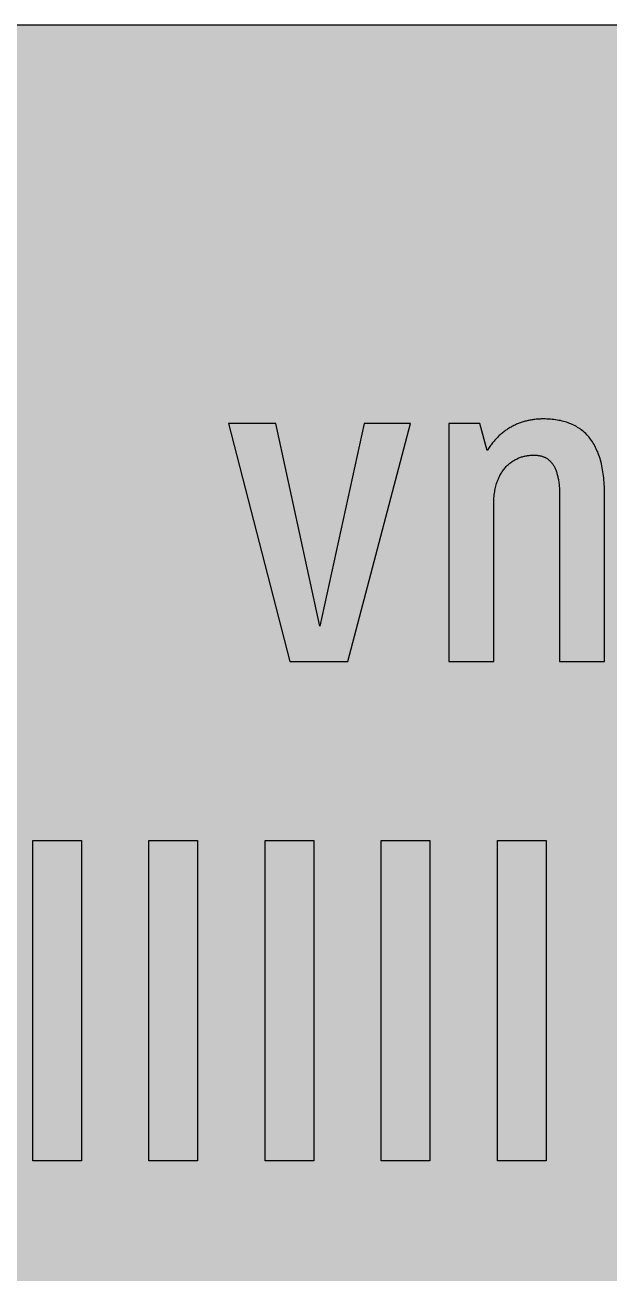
# Model space of a CAD drawing. Header units: millimetres. Extents: x 0 to 212, y 0 to 212.
# Drawn here: x 103.2 to 152.7, y 105.9 to 211.7 of the extents above; entities that cross this region are included whole.
import ezdxf

# ---------------------------------------------------------------- set-up
doc = ezdxf.new("R2010")
doc.units = ezdxf.units.MM

msp = doc.modelspace()

# ---------------------------------------------------------------- hatches: boundary and pattern name
for color, points in [(254, [(14.1633, 0.0536), (13.9878, 0.0533), (13.8125, 0.0559), (13.6373, 0.061), (13.462, 0.0686), (13.2893, 0.0787), (13.114, 0.0914), (12.9413, 0.1041), (12.7686, 0.1219), (12.5959, 0.1397), (12.4231, 0.16), (12.2504, 0.1829), (12.0777, 0.2057), (11.9075, 0.2337), (11.7373, 0.2616), (11.5672, 0.2921), (11.397, 0.3251), (11.2268, 0.3607), (11.0592, 0.3988), (10.8915, 0.4369), (10.7239, 0.4775), (10.5562, 0.5207), (10.3886, 0.5664), (10.2235, 0.6121), (10.0584, 0.6629), (9.8933, 0.7137), (9.7307, 0.7671), (9.5682, 0.8204), (9.4056, 0.8788), (9.2431, 0.9373), (9.083, 0.9982), (8.923, 1.0617), (8.763, 1.1252), (8.6055, 1.1938), (8.4455, 1.2624), (8.2906, 1.331), (8.1331, 1.4046), (7.9781, 1.4783), (7.8232, 1.5545), (7.6708, 1.6332), (7.5184, 1.7145), (7.366, 1.7958), (7.2161, 1.8796), (7.0663, 1.966), (6.919, 2.0523), (6.7716, 2.1438), (6.6243, 2.2352), (6.4795, 2.3266), (6.3348, 2.4232), (6.19, 2.5197), (6.0477, 2.6187), (5.908, 2.7178), (5.7683, 2.8194), (5.6286, 2.9235), (5.4915, 3.0302), (5.3543, 3.1369), (5.2197, 3.2461), (5.0851, 3.3579), (4.953, 3.4722), (4.8209, 3.5865), (4.6914, 3.7033), (4.5644, 3.8202), (4.4348, 3.9395), (4.3104, 4.0615), (4.1859, 4.1859), (4.0615, 4.3104), (3.9395, 4.4348), (3.8202, 4.5618), (3.7033, 4.6914), (3.5865, 4.8209), (3.4722, 4.953), (3.3579, 5.0851), (3.2487, 5.2197), (3.1369, 5.3543), (3.0302, 5.4915), (2.9235, 5.6286), (2.8194, 5.7683), (2.7178, 5.908), (2.6187, 6.0477), (2.5197, 6.19), (2.4232, 6.3348), (2.3266, 6.477), (2.2352, 6.6243), (2.1438, 6.7691), (2.0523, 6.9164), (1.966, 7.0663), (1.8796, 7.2161), (1.7958, 7.366), (1.7145, 7.5184), (1.6332, 7.6708), (1.5545, 7.8232), (1.4783, 7.9781), (1.4046, 8.1331), (1.331, 8.2906), (1.2598, 8.4455), (1.1913, 8.603), (1.1252, 8.763), (1.0592, 8.923), (0.9982, 9.083), (0.9373, 9.2431), (0.8763, 9.4056), (0.8204, 9.5682), (0.7645, 9.7307), (0.7112, 9.8933), (0.6604, 10.0584), (0.6121, 10.2235), (0.5639, 10.3911), (0.5207, 10.5562), (0.4775, 10.7239), (0.4343, 10.8915), (0.3962, 11.0592), (0.3607, 11.2268), (0.3251, 11.397), (0.2921, 11.5672), (0.2616, 11.7373), (0.2311, 11.9075), (0.2057, 12.0802), (0.1803, 12.2504), (0.1575, 12.4231), (0.1372, 12.5959), (0.1194, 12.7686), (0.1041, 12.9413), (0.0889, 13.1166), (0.0787, 13.2893), (0.0686, 13.4645), (0.061, 13.6373), (0.0559, 13.8125), (0.0508, 13.9878), (0.0508, 14.163), (0.0522, 197.6092), (0.0508, 197.7822), (0.0559, 197.9574), (0.061, 198.1327), (0.0686, 198.308), (0.0787, 198.4807), (0.0889, 198.6559), (0.1041, 198.8287), (0.1194, 199.0014), (0.1372, 199.1741), (0.1575, 199.3468), (0.1803, 199.5195), (0.2057, 199.6923), (0.2311, 199.8624), (0.2616, 200.0326), (0.2921, 200.2028), (0.3251, 200.373), (0.3607, 200.5432), (0.3962, 200.7108), (0.4343, 200.8784), (0.4775, 201.0461), (0.5207, 201.2137), (0.5639, 201.3814), (0.6121, 201.5465), (0.6604, 201.7116), (0.7112, 201.8767), (0.7645, 202.0392), (0.8204, 202.2018), (0.8763, 202.3643), (0.9373, 202.5269), (0.9982, 202.6869), (1.0592, 202.8469), (1.1252, 203.007), (1.1913, 203.1644), (1.2598, 203.3245), (1.331, 203.4794), (1.4046, 203.6369), (1.4783, 203.7918), (1.5545, 203.9468), (1.6332, 204.0992), (1.7145, 204.2516), (1.7958, 204.404), (1.8796, 204.5538), (1.966, 204.7037), (2.0523, 204.851), (2.1438, 204.9983), (2.2352, 205.1456), (2.3266, 205.2904), (2.4232, 205.4352), (2.5197, 205.58), (2.6187, 205.7222), (2.7178, 205.8619), (2.8194, 206.0016), (2.9235, 206.1413), (3.0302, 206.2785), (3.1369, 206.4156), (3.2487, 206.5503), (3.3579, 206.6849), (3.4722, 206.817), (3.5865, 206.949), (3.7033, 207.0786), (3.8202, 207.2056), (3.9395, 207.3351), (4.0615, 207.4596), (4.1859, 207.584), (4.3104, 207.7085), (4.4348, 207.8304), (4.5644, 207.9498), (4.6914, 208.0666), (4.8209, 208.1835), (4.953, 208.2978), (5.0851, 208.4121), (5.2197, 208.5213), (5.3543, 208.6331), (5.4915, 208.7397), (5.6286, 208.8464), (5.7683, 208.9506), (5.908, 209.0522), (6.0477, 209.1512), (6.19, 209.2503), (6.3348, 209.3468), (6.4795, 209.4433), (6.6243, 209.5348), (6.7716, 209.6262), (6.919, 209.7176), (7.0663, 209.804), (7.2161, 209.8904), (7.366, 209.9742), (7.5184, 210.0555), (7.6708, 210.1367), (7.8232, 210.2155), (7.9781, 210.2917), (8.1331, 210.3653), (8.2906, 210.439), (8.4455, 210.5101), (8.6055, 210.5787), (8.763, 210.6447), (8.923, 210.7108), (9.083, 210.7717), (9.2431, 210.8327), (9.4056, 210.8937), (9.5682, 210.9495), (9.7307, 211.0054), (9.8933, 211.0588), (10.0584, 211.1096), (10.2235, 211.1578), (10.3886, 211.2061), (10.5562, 211.2493), (10.7239, 211.2924), (10.8915, 211.3356), (11.0592, 211.3737), (11.2268, 211.4093), (11.397, 211.4448), (11.5672, 211.4779), (11.7373, 211.5083), (11.9075, 211.5388), (12.0777, 211.5642), (12.2504, 211.5896), (12.4231, 211.6125), (12.5959, 211.6328), (12.7686, 211.6506), (12.9413, 211.6658), (13.114, 211.6811), (13.2893, 211.6912), (13.462, 211.7014), (13.6373, 211.709), (13.8125, 211.7141), (13.9878, 211.7192), (14.163, 211.7192), (197.6078, 211.7203), (197.7822, 211.7192), (197.9574, 211.7141), (198.1327, 211.709), (198.3054, 211.7014), (198.4807, 211.6912), (198.6534, 211.6811), (198.8287, 211.6658), (199.0014, 211.6506), (199.1741, 211.6328), (199.3468, 211.6125), (199.5195, 211.5896), (199.6897, 211.5642), (199.8624, 211.5388), (200.0326, 211.5083), (200.2028, 211.4779), (200.373, 211.4448), (200.5432, 211.4093), (200.7108, 211.3737), (200.8784, 211.3356), (201.0461, 211.2924), (201.2137, 211.2493), (201.3788, 211.2061), (201.5465, 211.1578), (201.7116, 211.1096), (201.8767, 211.0588), (202.0392, 211.0054), (202.2018, 210.9495), (202.3643, 210.8937), (202.5269, 210.8327), (202.6869, 210.7717), (202.8469, 210.7108), (203.007, 210.6447), (203.167, 210.5787), (203.3245, 210.5101), (203.4794, 210.439), (203.6369, 210.3653), (203.7918, 210.2917), (203.9468, 210.2155), (204.0992, 210.1367), (204.2516, 210.0555), (204.404, 209.9742), (204.5538, 209.8904), (204.7037, 209.804), (204.8535, 209.7176), (205.0009, 209.6262), (205.1456, 209.5348), (205.293, 209.4433), (205.4352, 209.3468), (205.58, 209.2503), (205.7222, 209.1512), (205.8619, 209.0522), (206.0016, 208.9506), (206.1413, 208.8464), (206.2785, 208.7397), (206.4156, 208.6331), (206.5503, 208.5213), (206.6849, 208.4121), (206.817, 208.2978), (206.949, 208.1835), (207.0786, 208.0666), (207.2081, 207.9498), (207.3351, 207.8304), (207.4596, 207.7085), (207.584, 207.584), (207.7085, 207.4596), (207.8304, 207.3351), (207.9498, 207.2056), (208.0666, 207.0786), (208.1835, 206.949), (208.2978, 206.817), (208.4121, 206.6849), (208.5238, 206.5503), (208.6331, 206.4156), (208.7397, 206.2785), (208.8464, 206.1413), (208.9506, 206.0016), (209.0522, 205.8619), (209.1512, 205.7222), (209.2503, 205.58), (209.3468, 205.4352), (209.4433, 205.2904), (209.5348, 205.1456), (209.6262, 204.9983), (209.7176, 204.851), (209.804, 204.7037), (209.8904, 204.5538), (209.9742, 204.404), (210.0555, 204.2516), (210.1367, 204.0992), (210.2155, 203.9468), (210.2917, 203.7918), (210.3653, 203.6369), (210.439, 203.4794), (210.5076, 203.3245), (210.5762, 203.1644), (210.6447, 203.007), (210.7082, 202.8469), (210.7717, 202.6869), (210.8327, 202.5269), (210.8911, 202.3643), (210.9495, 202.2018), (211.0029, 202.0392), (211.0562, 201.8767), (211.107, 201.7116), (211.1578, 201.5465), (211.2035, 201.3814), (211.2493, 201.2137), (211.2924, 201.0461), (211.3331, 200.8784), (211.3712, 200.7108), (211.4093, 200.5432), (211.4448, 200.373), (211.4779, 200.2028), (211.5083, 200.0326), (211.5363, 199.8624), (211.5642, 199.6923), (211.5871, 199.5195), (211.6099, 199.3468), (211.6303, 199.1741), (211.648, 199.0014), (211.6658, 198.8287), (211.6785, 198.6559), (211.6912, 198.4807), (211.7014, 198.308), (211.709, 198.1327), (211.7141, 197.9574), (211.7166, 197.7822), (211.7166, 197.6069), (211.7189, 14.1647), (211.7166, 13.9878), (211.7141, 13.8125), (211.709, 13.6373), (211.7014, 13.4645), (211.6912, 13.2893), (211.6785, 13.1166), (211.6658, 12.9413), (211.648, 12.7686), (211.6303, 12.5959), (211.6099, 12.4231), (211.5871, 12.2504), (211.5642, 12.0802), (211.5363, 11.9075), (211.5083, 11.7373), (211.4779, 11.5672), (211.4448, 11.397), (211.4093, 11.2268), (211.3712, 11.0592), (211.3331, 10.8915), (211.2924, 10.7239), (211.2493, 10.5562), (211.2035, 10.3911), (211.1578, 10.2235), (211.107, 10.0584), (211.0562, 9.8933), (211.0029, 9.7307), (210.9495, 9.5682), (210.8911, 9.4056), (210.8327, 9.2431), (210.7717, 9.083), (210.7082, 8.923), (210.6447, 8.763), (210.5762, 8.603), (210.5076, 8.4455), (210.439, 8.2906), (210.3653, 8.1331), (210.2917, 7.9781), (210.2155, 7.8232), (210.1367, 7.6708), (210.0555, 7.5184), (209.9742, 7.366), (209.8904, 7.2161), (209.804, 7.0663), (209.7176, 6.9164), (209.6262, 6.7691), (209.5348, 6.6243), (209.4433, 6.477), (209.3468, 6.3348), (209.2503, 6.19), (209.1512, 6.0477), (209.0522, 5.908), (208.9506, 5.7683), (208.8464, 5.6286), (208.7397, 5.4915), (208.6331, 5.3543), (208.5238, 5.2197), (208.4121, 5.0851), (208.2978, 4.953), (208.1835, 4.8209), (208.0666, 4.6914), (207.9498, 4.5618), (207.8304, 4.4348), (207.7085, 4.3104), (207.584, 4.1859), (207.4596, 4.0615), (207.3351, 3.9395), (207.2081, 3.8202), (207.0786, 3.7033), (206.949, 3.5865), (206.817, 3.4722), (206.6849, 3.3579), (206.5503, 3.2461), (206.4156, 3.1369), (206.2785, 3.0302), (206.1413, 2.9235), (206.0016, 2.8194), (205.8619, 2.7178), (205.7222, 2.6187), (205.58, 2.5197), (205.4352, 2.4232), (205.293, 2.3266), (205.1456, 2.2352), (205.0009, 2.1438), (204.8535, 2.0523), (204.7037, 1.966), (204.5538, 1.8796), (204.404, 1.7958), (204.2516, 1.7145), (204.0992, 1.6332), (203.9468, 1.5545), (203.7918, 1.4783), (203.6369, 1.4046), (203.4794, 1.331), (203.3245, 1.2624), (203.167, 1.1938), (203.007, 1.1252), (202.8469, 1.0617), (202.6869, 0.9982), (202.5269, 0.9373), (202.3643, 0.8788), (202.2018, 0.8204), (202.0392, 0.7671), (201.8767, 0.7137), (201.7116, 0.6629), (201.5465, 0.6121), (201.3788, 0.5664), (201.2137, 0.5207), (201.0461, 0.4775), (200.8784, 0.4369), (200.7108, 0.3988), (200.5432, 0.3607), (200.373, 0.3251), (200.2028, 0.2921), (200.0326, 0.2616), (199.8624, 0.2337), (199.6897, 0.2057), (199.5195, 0.1829), (199.3468, 0.16), (199.1741, 0.1397), (199.0014, 0.1219), (198.8287, 0.1041), (198.6534, 0.0914), (198.4807, 0.0787), (198.3054, 0.0686), (198.1327, 0.061), (197.9574, 0.0559), (197.7822, 0.0533), (197.6069, 0.0533)]), (59, [(135.8251, 177.9238), (131.9057, 177.9238), (128.1409, 160.7326), (124.4163, 177.9238), (120.4186, 177.9238), (125.6192, 157.7453), (130.5084, 157.7453)]), (59, [(152.2786, 157.7453), (152.2786, 171.9471), (152.2755, 172.151), (152.273, 172.3542), (152.2654, 172.5524), (152.2552, 172.7454), (152.2451, 172.9384), (152.2298, 173.1239), (152.212, 173.3093), (152.1917, 173.4896), (152.1689, 173.6649), (152.146, 173.8401), (152.1181, 174.0103), (152.0876, 174.1754), (152.0546, 174.338), (152.019, 174.498), (151.9809, 174.6529), (151.9403, 174.8053), (151.8971, 174.9552), (151.8514, 175.1), (151.8031, 175.2422), (151.7523, 175.3819), (151.699, 175.5165), (151.6405, 175.6486), (151.5821, 175.7782), (151.5212, 175.9026), (151.4577, 176.0245), (151.3916, 176.1439), (151.323, 176.2582), (151.2519, 176.37), (151.1783, 176.4792), (151.1021, 176.5859), (151.0233, 176.6875), (150.942, 176.7865), (150.8608, 176.8831), (150.7744, 176.9745), (150.6855, 177.0634), (150.5941, 177.1498), (150.5001, 177.2336), (150.4061, 177.3123), (150.307, 177.3885), (150.2054, 177.4622), (150.1038, 177.5333), (149.9972, 177.5993), (149.8905, 177.6628), (149.7787, 177.7238), (149.667, 177.7822), (149.5501, 177.8381), (149.4333, 177.8889), (149.3139, 177.9372), (149.192, 177.9829), (149.0675, 178.0261), (148.9405, 178.0642), (148.811, 178.1023), (148.6789, 178.1353), (148.5443, 178.1658), (148.4071, 178.1937), (148.27, 178.2166), (148.1277, 178.2394), (147.9855, 178.2572), (147.8407, 178.275), (147.6908, 178.2877), (147.541, 178.2978), (147.3886, 178.3029), (147.2336, 178.308), (147.0762, 178.3105), (146.9898, 178.308), (146.9034, 178.308), (146.8145, 178.3029), (146.7282, 178.3004), (146.6418, 178.2953), (146.5555, 178.2877), (146.4716, 178.2801), (146.3853, 178.2699), (146.2989, 178.2597), (146.2151, 178.2496), (146.1287, 178.2369), (146.0449, 178.2216), (145.9611, 178.2064), (145.8773, 178.1912), (145.7935, 178.1734), (145.7096, 178.1531), (145.6284, 178.1327), (145.5445, 178.1099), (145.4633, 178.087), (145.382, 178.0642), (145.2982, 178.0388), (145.2194, 178.0108), (145.1381, 177.9829), (145.0569, 177.9549), (144.9781, 177.9219), (144.8994, 177.8914), (144.8206, 177.8584), (144.7419, 177.8229), (144.6632, 177.7873), (144.587, 177.7492), (144.5108, 177.7086), (144.4346, 177.6705), (144.3584, 177.6273), (144.2822, 177.5841), (144.2085, 177.5409), (144.1348, 177.4952), (144.0612, 177.4469), (143.9875, 177.3987), (143.9164, 177.3504), (143.8453, 177.2971), (143.7742, 177.2463), (143.703, 177.1904), (143.6345, 177.1345), (143.5659, 177.0786), (143.4973, 177.0202), (143.4287, 176.9618), (143.3627, 176.8983), (143.2966, 176.8373), (143.2306, 176.7713), (143.1671, 176.7078), (143.1011, 176.6392), (143.0376, 176.5706), (142.9766, 176.5021), (142.9156, 176.4309), (142.8547, 176.3573), (142.7937, 176.2811), (142.7353, 176.2074), (142.6769, 176.1287), (142.6185, 176.0499), (142.5626, 175.9687), (142.5067, 175.8874), (142.4508, 175.8036), (142.3975, 175.7197), (142.3441, 175.6334), (141.7228, 177.9238), (139.084, 177.9238), (139.084, 157.7453), (142.8873, 157.7453), (142.8873, 171.0542), (142.8877, 171.1985), (142.8902, 171.3408), (142.8979, 171.4805), (142.908, 171.6176), (142.9182, 171.7523), (142.9334, 171.8818), (142.9512, 172.0113), (142.969, 172.1358), (142.9893, 172.2577), (143.0147, 172.3771), (143.0401, 172.4939), (143.068, 172.6082), (143.0985, 172.7175), (143.1315, 172.8267), (143.1646, 172.9308), (143.2001, 173.035), (143.2382, 173.134), (143.2789, 173.2331), (143.3195, 173.3271), (143.3652, 173.4185), (143.4084, 173.5074), (143.4567, 173.5938), (143.5049, 173.6801), (143.5557, 173.7614), (143.6065, 173.8401), (143.6599, 173.9163), (143.7157, 173.9925), (143.7716, 174.0637), (143.8275, 174.1348), (143.8859, 174.2008), (143.9469, 174.2669), (144.0078, 174.3278), (144.0688, 174.3888), (144.1323, 174.4472), (144.1958, 174.5031), (144.2618, 174.5564), (144.3253, 174.6072), (144.3939, 174.6555), (144.46, 174.7037), (144.5285, 174.7469), (144.5971, 174.7901), (144.6682, 174.8307), (144.7368, 174.8688), (144.8079, 174.9069), (144.8791, 174.94), (144.9527, 174.973), (145.0238, 175.0035), (145.0975, 175.0314), (145.1686, 175.0593), (145.2423, 175.0847), (145.3159, 175.1076), (145.3896, 175.1279), (145.4633, 175.1457), (145.5369, 175.1635), (145.608, 175.1787), (145.6817, 175.194), (145.7554, 175.2067), (145.829, 175.2168), (145.9027, 175.2244), (145.9738, 175.2321), (146.0475, 175.2371), (146.1186, 175.2422), (146.1922, 175.2448), (146.2634, 175.2448), (146.3243, 175.2448), (146.3853, 175.2422), (146.4437, 175.2397), (146.5047, 175.2346), (146.5631, 175.2295), (146.6215, 175.2244), (146.6799, 175.2168), (146.7358, 175.2067), (146.7917, 175.1965), (146.8476, 175.1838), (146.9009, 175.1711), (146.9568, 175.1559), (147.0101, 175.1381), (147.0609, 175.1203), (147.1143, 175.1025), (147.1651, 175.0822), (147.2133, 175.0593), (147.2641, 175.0339), (147.3124, 175.0085), (147.3606, 174.9806), (147.4064, 174.9527), (147.4521, 174.9222), (147.4978, 174.8892), (147.541, 174.8561), (147.5842, 174.8206), (147.6273, 174.7825), (147.668, 174.7418), (147.7086, 174.7012), (147.7493, 174.658), (147.7874, 174.6123), (147.8255, 174.5666), (147.8636, 174.5158), (147.8991, 174.465), (147.9347, 174.4116), (147.9677, 174.3583), (148.0007, 174.2999), (148.0312, 174.2415), (148.0642, 174.1805), (148.0922, 174.117), (148.1226, 174.051), (148.1506, 173.9824), (148.176, 173.9138), (148.2014, 173.8401), (148.2268, 173.7665), (148.2496, 173.6877), (148.2725, 173.609), (148.2928, 173.5277), (148.3131, 173.4439), (148.3335, 173.3575), (148.3512, 173.2686), (148.3665, 173.1772), (148.3817, 173.0832), (148.397, 172.9867), (148.4097, 172.8876), (148.4224, 172.786), (148.4325, 172.6819), (148.4427, 172.5752), (148.4503, 172.466), (148.4579, 172.3542), (148.463, 172.2374), (148.4681, 172.1206), (148.4706, 172.0012), (148.4732, 171.8767), (148.4732, 171.7523), (148.4753, 157.7453)]), (59, [(103.8257, 142.5758), (107.9461, 142.5758), (107.9461, 115.412), (103.8257, 115.412)]), (59, [(113.6689, 142.5758), (117.7893, 142.5758), (117.7893, 115.412), (113.6689, 115.412)]), (59, [(123.5121, 142.5758), (127.6325, 142.5758), (127.6325, 115.412), (123.5121, 115.412)]), (59, [(133.3556, 142.5758), (137.4761, 142.5758), (137.4761, 115.412), (133.3556, 115.412)]), (59, [(143.1988, 142.5758), (147.3193, 142.5758), (147.3193, 115.412), (143.1988, 115.412)])]:
    msp.add_hatch(color=color).paths.add_polyline_path(points)
h = msp.add_hatch(color=59)
h.paths.add_polyline_path([(14.1633, 3.5814), (13.8887, 3.5839), (13.6169, 3.5941), (13.3477, 3.6119), (13.081, 3.6347), (12.8143, 3.6652), (12.5501, 3.7008), (12.2885, 3.7465), (12.0294, 3.7948), (11.7729, 3.8506), (11.5164, 3.9141), (11.2649, 3.9827), (11.016, 4.0564), (10.7671, 4.1351), (10.5232, 4.2215), (10.2819, 4.3129), (10.0432, 4.412), (9.8069, 4.5161), (9.5733, 4.6228), (9.3447, 4.7371), (9.1186, 4.8565), (8.8951, 4.9809), (8.6741, 5.113), (8.4582, 5.2476), (8.2448, 5.3873), (8.0366, 5.5321), (7.8308, 5.682), (7.6276, 5.8369), (7.4295, 5.9969), (7.2365, 6.1595), (7.046, 6.3297), (6.8605, 6.5024), (6.6777, 6.6802), (6.5024, 6.8605), (6.3271, 7.046), (6.1595, 7.2365), (5.9969, 7.432), (5.8369, 7.6302), (5.682, 7.8308), (5.5321, 8.0366), (5.3873, 8.2448), (5.2451, 8.4582), (5.1105, 8.6741), (4.9809, 8.8951), (4.8565, 9.1186), (4.7371, 9.3447), (4.6228, 9.5758), (4.5136, 9.8069), (4.4094, 10.0432), (4.3129, 10.2819), (4.2215, 10.5232), (4.1351, 10.7696), (4.0538, 11.016), (3.9802, 11.2649), (3.9116, 11.5189), (3.8506, 11.7729), (3.7948, 12.0294), (3.744, 12.2911), (3.7008, 12.5527), (3.6627, 12.8143), (3.6322, 13.081), (3.6093, 13.3502), (3.5916, 13.6195), (3.5814, 13.8913), (3.5789, 14.163), (3.58, 197.6092), (3.5814, 197.8812), (3.5916, 198.153), (3.6093, 198.4223), (3.6322, 198.689), (3.6627, 198.9557), (3.7008, 199.2198), (3.744, 199.4814), (3.7948, 199.7405), (3.8506, 199.9971), (3.9116, 200.2536), (3.9802, 200.5051), (4.0538, 200.754), (4.1351, 201.0029), (4.2215, 201.2467), (4.3129, 201.488), (4.4094, 201.7268), (4.5136, 201.963), (4.6228, 202.1967), (4.7371, 202.4253), (4.8565, 202.6514), (4.9809, 202.8749), (5.1105, 203.0959), (5.2451, 203.3118), (5.3873, 203.5251), (5.5321, 203.7334), (5.682, 203.9391), (5.8369, 204.1423), (5.9969, 204.3405), (6.1595, 204.5335), (6.3271, 204.724), (6.5024, 204.9094), (6.6777, 205.0923), (6.8605, 205.2676), (7.046, 205.4428), (7.2365, 205.6105), (7.4295, 205.773), (7.6276, 205.933), (7.8308, 206.088), (8.0366, 206.2378), (8.2448, 206.3826), (8.4582, 206.5249), (8.6741, 206.6595), (8.8951, 206.789), (9.1186, 206.9135), (9.3447, 207.0329), (9.5733, 207.1472), (9.8069, 207.2564), (10.0432, 207.3605), (10.2819, 207.457), (10.5232, 207.5485), (10.7671, 207.6348), (11.016, 207.7161), (11.2649, 207.7898), (11.5164, 207.8584), (11.7729, 207.9193), (12.0294, 207.9752), (12.2885, 208.026), (12.5501, 208.0692), (12.8143, 208.1073), (13.081, 208.1378), (13.3477, 208.1606), (13.6169, 208.1784), (13.8887, 208.1886), (14.163, 208.1911), (197.6078, 208.1925), (197.8787, 208.1886), (198.1505, 208.1784), (198.4197, 208.1606), (198.689, 208.1378), (198.9557, 208.1073), (199.2173, 208.0692), (199.4789, 208.026), (199.7405, 207.9752), (199.9971, 207.9193), (200.2511, 207.8584), (200.5051, 207.7898), (200.754, 207.7161), (201.0004, 207.6348), (201.2467, 207.5485), (201.488, 207.457), (201.7268, 207.3605), (201.963, 207.2564), (202.1942, 207.1472), (202.4253, 207.0329), (202.6514, 206.9135), (202.8749, 206.789), (203.0959, 206.6595), (203.3118, 206.5249), (203.5251, 206.3826), (203.7334, 206.2378), (203.9391, 206.088), (204.1398, 205.933), (204.3379, 205.773), (204.5335, 205.6105), (204.724, 205.4428), (204.9094, 205.2676), (205.0898, 205.0923), (205.2676, 204.9094), (205.4403, 204.724), (205.6105, 204.5335), (205.773, 204.3405), (205.933, 204.1423), (206.088, 203.9391), (206.2378, 203.7334), (206.3826, 203.5251), (206.5223, 203.3118), (206.6569, 203.0959), (206.789, 202.8749), (206.9135, 202.6514), (207.0329, 202.4253), (207.1472, 202.1967), (207.2538, 201.963), (207.358, 201.7268), (207.457, 201.488), (207.5485, 201.2467), (207.6348, 201.0029), (207.7136, 200.754), (207.7872, 200.5051), (207.8558, 200.2536), (207.9193, 199.9971), (207.9752, 199.7405), (208.0235, 199.4814), (208.0692, 199.2198), (208.1047, 198.9557), (208.1352, 198.689), (208.1581, 198.4223), (208.1759, 198.153), (208.186, 197.8812), (208.1911, 197.6069), (208.1911, 14.1647), (208.186, 13.8913), (208.1759, 13.6195), (208.1581, 13.3502), (208.1352, 13.081), (208.1047, 12.8143), (208.0692, 12.5527), (208.0235, 12.2911), (207.9752, 12.0294), (207.9193, 11.7729), (207.8558, 11.5189), (207.7872, 11.2649), (207.7136, 11.016), (207.6348, 10.7696), (207.5485, 10.5232), (207.457, 10.2819), (207.358, 10.0432), (207.2538, 9.8069), (207.1472, 9.5758), (207.0329, 9.3447), (206.9135, 9.1186), (206.789, 8.8951), (206.6569, 8.6741), (206.5223, 8.4582), (206.3826, 8.2448), (206.2378, 8.0366), (206.088, 7.8308), (205.933, 7.6302), (205.773, 7.432), (205.6105, 7.2365), (205.4403, 7.046), (205.2676, 6.8605), (205.0898, 6.6802), (204.9094, 6.5024), (204.724, 6.3297), (204.5335, 6.1595), (204.3379, 5.9969), (204.1398, 5.8369), (203.9391, 5.682), (203.7334, 5.5321), (203.5251, 5.3873), (203.3118, 5.2476), (203.0959, 5.113), (202.8749, 4.9809), (202.6514, 4.8565), (202.4253, 4.7371), (202.1942, 4.6228), (201.963, 4.5161), (201.7268, 4.412), (201.488, 4.3129), (201.2467, 4.2215), (201.0004, 4.1351), (200.754, 4.0564), (200.5051, 3.9827), (200.2511, 3.9141), (199.9971, 3.8506), (199.7405, 3.7948), (199.4789, 3.7465), (199.2173, 3.7008), (198.9557, 3.6652), (198.689, 3.6347), (198.4197, 3.6119), (198.1505, 3.5941), (197.8787, 3.5839), (197.6069, 3.5789)])
h.paths.add_polyline_path([(14.1633, 8.8731), (14.0259, 8.8748), (13.8887, 8.8798), (13.7541, 8.8875), (13.622, 8.9002), (13.4874, 8.9154), (13.3553, 8.9332), (13.2258, 8.9535), (13.0962, 8.9789), (12.9667, 9.0068), (12.8397, 9.0373), (12.7127, 9.0729), (12.5882, 9.1084), (12.4663, 9.1491), (12.3419, 9.1923), (12.2225, 9.238), (12.1031, 9.2888), (11.9837, 9.3396), (11.8694, 9.3929), (11.7526, 9.4513), (11.6408, 9.5098), (11.5291, 9.5733), (11.4198, 9.6368), (11.3106, 9.7053), (11.2039, 9.7765), (11.0998, 9.8476), (10.9957, 9.9238), (10.8966, 10), (10.7975, 10.0787), (10.6985, 10.1625), (10.6045, 10.2464), (10.5105, 10.3327), (10.4216, 10.4216), (10.3327, 10.5131), (10.2464, 10.6045), (10.16, 10.701), (10.0787, 10.7975), (10, 10.8966), (9.9212, 10.9982), (9.8476, 11.0998), (9.7739, 11.2039), (9.7053, 11.3106), (9.6368, 11.4198), (9.5707, 11.5291), (9.5098, 11.6408), (9.4488, 11.7551), (9.3929, 11.8694), (9.337, 11.9863), (9.2862, 12.1031), (9.238, 12.2225), (9.1923, 12.3444), (9.1491, 12.4663), (9.1084, 12.5908), (9.0703, 12.7152), (9.0373, 12.8397), (9.0068, 12.9692), (8.9789, 13.0962), (8.9535, 13.2258), (8.9306, 13.3579), (8.9129, 13.4899), (8.8976, 13.622), (8.8849, 13.7566), (8.8773, 13.8913), (8.8722, 14.0259), (8.8697, 14.163), (8.8717, 197.6092), (8.8722, 197.7441), (8.8773, 197.8812), (8.8849, 198.0159), (8.8976, 198.1479), (8.9129, 198.2826), (8.9306, 198.4146), (8.9535, 198.5442), (8.9789, 198.6737), (9.0068, 198.8033), (9.0373, 198.9303), (9.0703, 199.0573), (9.1084, 199.1817), (9.1491, 199.3036), (9.1923, 199.4281), (9.238, 199.5475), (9.2862, 199.6669), (9.337, 199.7862), (9.3929, 199.9005), (9.4488, 200.0174), (9.5098, 200.1291), (9.5707, 200.2409), (9.6368, 200.3501), (9.7053, 200.4593), (9.7739, 200.566), (9.8476, 200.6702), (9.9212, 200.7743), (10, 200.8734), (10.0787, 200.9724), (10.16, 201.0715), (10.2464, 201.1655), (10.3327, 201.2594), (10.4216, 201.3483), (10.5105, 201.4372), (10.6045, 201.5236), (10.6985, 201.61), (10.7975, 201.6912), (10.8966, 201.77), (10.9957, 201.8487), (11.0998, 201.9224), (11.2039, 201.996), (11.3106, 202.0646), (11.4198, 202.1332), (11.5291, 202.1992), (11.6408, 202.2602), (11.7526, 202.3212), (11.8694, 202.377), (11.9837, 202.4329), (12.1031, 202.4837), (12.2225, 202.532), (12.3419, 202.5777), (12.4663, 202.6209), (12.5882, 202.6615), (12.7127, 202.6996), (12.8397, 202.7326), (12.9667, 202.7631), (13.0962, 202.7911), (13.2258, 202.8165), (13.3553, 202.8393), (13.4874, 202.8571), (13.622, 202.8723), (13.7541, 202.885), (13.8887, 202.8927), (14.0259, 202.8977), (14.163, 202.9003), (197.6078, 202.9008), (197.7441, 202.8977), (197.8787, 202.8927), (198.0133, 202.885), (198.1479, 202.8723), (198.28, 202.8571), (198.4121, 202.8393), (198.5442, 202.8165), (198.6737, 202.7911), (198.8007, 202.7631), (198.9303, 202.7326), (199.0547, 202.6996), (199.1792, 202.6615), (199.3036, 202.6209), (199.4256, 202.5777), (199.5475, 202.532), (199.6669, 202.4837), (199.7837, 202.4329), (199.9005, 202.377), (200.0148, 202.3212), (200.1291, 202.2602), (200.2409, 202.1992), (200.3501, 202.1332), (200.4593, 202.0646), (200.566, 201.996), (200.6702, 201.9224), (200.7718, 201.8487), (200.8734, 201.77), (200.9724, 201.6912), (201.0689, 201.61), (201.1655, 201.5236), (201.2569, 201.4372), (201.3483, 201.3483), (201.4372, 201.2594), (201.5236, 201.1655), (201.6074, 201.0715), (201.6912, 200.9724), (201.77, 200.8734), (201.8462, 200.7743), (201.9224, 200.6702), (201.9935, 200.566), (202.0646, 200.4593), (202.1332, 200.3501), (202.1967, 200.2409), (202.2602, 200.1291), (202.3186, 200.0174), (202.377, 199.9005), (202.4304, 199.7862), (202.4812, 199.6669), (202.532, 199.5475), (202.5777, 199.4281), (202.6209, 199.3036), (202.6615, 199.1817), (202.6971, 199.0573), (202.7326, 198.9303), (202.7631, 198.8033), (202.7911, 198.6737), (202.8165, 198.5442), (202.8368, 198.4146), (202.8546, 198.2826), (202.8698, 198.1479), (202.8825, 198.0159), (202.8901, 197.8812), (202.8952, 197.7441), (202.8977, 197.6069), (202.8994, 14.1647), (202.8952, 14.0259), (202.8901, 13.8913), (202.8825, 13.7566), (202.8698, 13.622), (202.8546, 13.4899), (202.8368, 13.3579), (202.8165, 13.2258), (202.7911, 13.0962), (202.7631, 12.9692), (202.7326, 12.8397), (202.6971, 12.7152), (202.6615, 12.5908), (202.6209, 12.4663), (202.5777, 12.3444), (202.532, 12.2225), (202.4812, 12.1031), (202.4304, 11.9863), (202.377, 11.8694), (202.3186, 11.7551), (202.2602, 11.6408), (202.1967, 11.5291), (202.1332, 11.4198), (202.0646, 11.3106), (201.9935, 11.2039), (201.9224, 11.0998), (201.8462, 10.9982), (201.77, 10.8966), (201.6912, 10.7975), (201.6074, 10.701), (201.5236, 10.6045), (201.4372, 10.5131), (201.3483, 10.4216), (201.2569, 10.3327), (201.1655, 10.2464), (201.0689, 10.1625), (200.9724, 10.0787), (200.8734, 10), (200.7718, 9.9238), (200.6702, 9.8476), (200.566, 9.7765), (200.4593, 9.7053), (200.3501, 9.6368), (200.2409, 9.5733), (200.1291, 9.5098), (200.0148, 9.4513), (199.9005, 9.3929), (199.7837, 9.3396), (199.6669, 9.2888), (199.5475, 9.238), (199.4256, 9.1923), (199.3036, 9.1491), (199.1792, 9.1084), (199.0547, 9.0729), (198.9303, 9.0373), (198.8007, 9.0068), (198.6737, 8.9789), (198.5442, 8.9535), (198.4121, 8.9332), (198.28, 8.9154), (198.1479, 8.9002), (198.0133, 8.8875), (197.8787, 8.8798), (197.7441, 8.8748), (197.6069, 8.8722)], flags=16)
h = msp.add_hatch(color=59)
h.paths.add_polyline_path([(118.0123, 166.5534), (118.0123, 168.7654), (118.0109, 169.0497), (118.0059, 169.3316), (118.0008, 169.6085), (117.9906, 169.8828), (117.9805, 170.1521), (117.9678, 170.4162), (117.95, 170.6778), (117.9322, 170.9344), (117.9093, 171.1884), (117.8865, 171.4373), (117.8585, 171.6811), (117.8281, 171.9224), (117.795, 172.1587), (117.7595, 172.3898), (117.7214, 172.6184), (117.6807, 172.8419), (117.6376, 173.0604), (117.5893, 173.2763), (117.5385, 173.4871), (117.4852, 173.6954), (117.4293, 173.896), (117.3683, 174.0941), (117.3048, 174.2897), (117.2388, 174.4777), (117.1702, 174.6631), (117.0965, 174.8434), (117.0229, 175.0212), (116.9416, 175.1914), (116.8603, 175.3591), (116.774, 175.5242), (116.6825, 175.6816), (116.5911, 175.8366), (116.4946, 175.9864), (116.393, 176.1312), (116.2888, 176.2709), (116.1821, 176.4081), (116.0704, 176.5376), (115.9561, 176.6646), (115.8367, 176.7891), (115.7122, 176.9059), (115.5878, 177.0202), (115.4557, 177.1269), (115.3211, 177.231), (115.1839, 177.3301), (115.0417, 177.4241), (114.8944, 177.5155), (114.7445, 177.5993), (114.5896, 177.6806), (114.4321, 177.7568), (114.2695, 177.8279), (114.1019, 177.894), (113.9317, 177.9549), (113.7564, 178.0108), (113.5761, 178.0616), (113.3907, 178.1099), (113.2027, 178.1505), (113.0097, 178.1886), (112.8116, 178.2191), (112.6109, 178.247), (112.4026, 178.2699), (112.1918, 178.2877), (111.9759, 178.3004), (111.7575, 178.308), (111.5314, 178.3105), (111.3104, 178.308), (111.092, 178.3004), (110.8786, 178.2877), (110.6678, 178.2699), (110.4595, 178.2496), (110.2563, 178.2216), (110.0582, 178.1912), (109.8626, 178.1531), (109.6696, 178.1124), (109.4816, 178.0642), (109.2987, 178.0134), (109.1184, 177.9549), (108.9406, 177.894), (108.7679, 177.8254), (108.5977, 177.7543), (108.4326, 177.6755), (108.27, 177.5943), (108.1126, 177.5054), (107.9576, 177.4114), (107.8052, 177.3149), (107.6579, 177.2107), (107.5131, 177.1015), (107.3734, 176.9872), (107.2363, 176.8678), (107.1016, 176.7434), (106.9721, 176.6113), (106.8476, 176.4767), (106.7232, 176.3344), (106.6038, 176.1871), (106.4895, 176.0347), (106.3777, 175.8772), (106.2685, 175.7147), (106.1618, 175.547), (106.0602, 175.3718), (105.9637, 175.1914), (105.8697, 175.006), (105.7783, 174.8155), (105.6894, 174.6199), (105.6056, 174.4167), (105.5243, 174.2084), (105.4456, 173.9951), (105.3719, 173.7741), (105.3008, 173.548), (105.2347, 173.3169), (105.1712, 173.0807), (105.1103, 172.8394), (105.0519, 172.5905), (104.9985, 172.3339), (104.9477, 172.0748), (104.902, 171.8081), (104.8588, 171.5364), (104.8182, 171.257), (104.7801, 170.9725), (104.7445, 170.6829), (104.714, 170.3883), (104.6886, 170.0835), (104.6632, 169.7761), (104.6429, 169.4612), (104.6251, 169.1411), (104.6099, 168.8135), (104.5997, 168.4807), (104.5921, 168.1429), (104.587, 167.7975), (104.5845, 167.4444), (104.587, 167.0583), (104.5947, 166.6799), (104.6099, 166.309), (104.6277, 165.9509), (104.6505, 165.6004), (104.681, 165.26), (104.714, 164.9273), (104.7521, 164.6047), (104.7953, 164.2923), (104.8436, 163.9849), (104.8969, 163.6903), (104.9528, 163.4007), (105.0163, 163.1213), (105.0823, 162.8496), (105.1509, 162.5879), (105.2271, 162.3314), (105.3059, 162.085), (105.3871, 161.8463), (105.4735, 161.6151), (105.5649, 161.3916), (105.6589, 161.1732), (105.758, 160.9649), (105.8596, 160.7642), (105.9637, 160.5686), (106.0729, 160.3807), (106.1847, 160.2003), (106.299, 160.0276), (106.4184, 159.86), (106.5403, 159.7), (106.6648, 159.545), (106.7918, 159.3977), (106.9238, 159.258), (107.0559, 159.1208), (107.1931, 158.9913), (107.3302, 158.8694), (107.4725, 158.7525), (107.6147, 158.6408), (107.762, 158.5341), (107.9094, 158.4325), (108.0592, 158.3385), (108.2116, 158.2471), (108.3666, 158.1633), (108.524, 158.082), (108.6815, 158.0083), (108.8415, 157.9372), (109.0041, 157.8712), (109.1667, 157.8102), (109.3318, 157.7518), (109.4994, 157.701), (109.667, 157.6527), (109.8347, 157.607), (110.0049, 157.5689), (110.1776, 157.5308), (110.3503, 157.5003), (110.523, 157.4698), (110.6983, 157.4444), (110.8735, 157.4241), (111.0488, 157.4038), (111.2241, 157.3886), (111.4019, 157.3759), (111.5797, 157.3682), (111.7575, 157.3606), (111.9353, 157.3555), (112.1131, 157.3555), (112.2121, 157.3555), (112.3137, 157.3581), (112.4128, 157.3606), (112.5144, 157.3632), (112.6134, 157.3682), (112.7125, 157.3759), (112.8116, 157.3809), (112.9106, 157.3911), (113.0122, 157.3987), (113.1113, 157.4089), (113.2078, 157.419), (113.3069, 157.4317), (113.4059, 157.4444), (113.505, 157.4571), (113.6015, 157.4724), (113.7006, 157.4876), (113.7971, 157.5029), (113.8936, 157.5206), (113.9901, 157.5359), (114.0866, 157.5562), (114.1806, 157.574), (114.2771, 157.5943), (114.3711, 157.6146), (114.4651, 157.6349), (114.5591, 157.6578), (114.6531, 157.6807), (114.7445, 157.7035), (114.8359, 157.7264), (114.9274, 157.7492), (115.0188, 157.7746), (115.1077, 157.8), (115.1992, 157.8254), (115.2881, 157.8508), (115.3744, 157.8788), (115.4633, 157.9067), (115.5497, 157.9321), (115.636, 157.9601), (115.7199, 157.988), (115.8037, 158.0185), (115.8875, 158.0464), (115.9713, 158.0769), (116.0526, 158.1048), (116.1339, 158.1353), (116.2126, 158.1658), (116.2914, 158.1963), (116.3701, 158.2268), (116.4463, 158.2572), (116.5225, 158.2877), (116.5962, 158.3182), (116.6724, 158.3512), (116.7435, 158.3817), (116.8146, 158.4147), (116.8857, 158.4452), (116.9568, 158.4757), (117.0254, 158.5087), (117.0915, 158.5392), (117.1575, 158.5722), (117.2235, 158.6027), (117.287, 158.6357), (117.348, 158.6662), (117.409, 158.6967), (117.4699, 158.7297), (117.5283, 158.7602), (117.5842, 158.7906), (116.4608, 161.6258), (116.393, 161.5923), (116.3244, 161.5592), (116.2583, 161.5288), (116.1898, 161.4983), (116.1237, 161.4653), (116.0577, 161.4373), (115.9891, 161.4068), (115.9231, 161.3764), (115.857, 161.3484), (115.7884, 161.3205), (115.7224, 161.2925), (115.6564, 161.2646), (115.5903, 161.2367), (115.5243, 161.2113), (115.4582, 161.1859), (115.3922, 161.1605), (115.3262, 161.1351), (115.2601, 161.1097), (115.1941, 161.0868), (115.128, 161.0639), (115.062, 161.0385), (114.996, 161.0182), (114.9299, 160.9954), (114.8639, 160.9725), (114.8004, 160.9522), (114.7343, 160.9319), (114.6683, 160.9115), (114.6048, 160.8912), (114.5388, 160.8734), (114.4727, 160.8557), (114.4092, 160.8353), (114.3457, 160.8201), (114.2797, 160.8023), (114.2162, 160.7845), (114.1501, 160.7693), (114.0866, 160.7541), (114.0231, 160.7388), (113.9596, 160.7236), (113.8961, 160.7109), (113.8326, 160.6982), (113.7691, 160.6829), (113.7056, 160.6728), (113.6421, 160.6601), (113.5786, 160.6499), (113.5151, 160.6372), (113.4516, 160.6271), (113.3907, 160.6169), (113.3272, 160.6093), (113.2637, 160.5991), (113.2027, 160.5915), (113.1392, 160.5839), (113.0783, 160.5788), (113.0173, 160.5712), (112.9538, 160.5661), (112.8928, 160.561), (112.8319, 160.5559), (112.7709, 160.5509), (112.71, 160.5483), (112.649, 160.5432), (112.588, 160.5407), (112.5271, 160.5407), (112.4661, 160.5382), (112.4052, 160.5382), (112.3467, 160.5382), (112.2451, 160.5382), (112.1435, 160.5382), (112.0445, 160.5407), (111.9454, 160.5432), (111.8464, 160.5458), (111.7498, 160.5509), (111.6533, 160.5559), (111.5593, 160.561), (111.4654, 160.5686), (111.3714, 160.5788), (111.2774, 160.5915), (111.186, 160.6042), (111.0971, 160.6194), (111.0082, 160.6347), (110.9193, 160.655), (110.8329, 160.6753), (110.7465, 160.6982), (110.6627, 160.7236), (110.5789, 160.7515), (110.4951, 160.782), (110.4163, 160.8176), (110.3351, 160.8531), (110.2563, 160.8938), (110.1801, 160.9369), (110.1039, 160.9827), (110.0277, 161.0309), (109.9566, 161.0843), (109.8829, 161.1401), (109.8144, 161.2011), (109.7432, 161.2646), (109.6772, 161.3332), (109.6112, 161.4043), (109.5451, 161.4805), (109.4816, 161.5618), (109.4207, 161.6481), (109.3597, 161.737), (109.3013, 161.831), (109.2454, 161.9301), (109.1895, 162.0342), (109.1362, 162.1409), (109.0828, 162.2552), (109.032, 162.3746), (108.9838, 162.499), (108.9381, 162.6286), (108.8923, 162.7657), (108.8492, 162.9054), (108.806, 163.0528), (108.7653, 163.2052), (108.7272, 163.3652), (108.6917, 163.5303), (108.6561, 163.7005), (108.6256, 163.8783), (108.5952, 164.0637), (108.5647, 164.2542), (108.5393, 164.4523), (108.5139, 164.6555), (108.491, 164.8663), (108.4707, 165.0848), (108.4504, 165.3108), (108.4351, 165.5445), (108.4199, 165.7858), (108.4072, 166.0322), (108.397, 166.2887), (108.3894, 166.5529)])
edge = h.paths.add_edge_path(flags=16)
edge.add_line((111.4545, 175.2462), (111.5517, 175.2448))
edge.add_line((111.5517, 175.2448), (111.6482, 175.2422))
edge.add_line((111.6482, 175.2422), (111.7448, 175.2371))
edge.add_line((111.7448, 175.2371), (111.8387, 175.2295))
edge.add_line((111.8387, 175.2295), (111.9276, 175.2219))
edge.add_line((111.9276, 175.2219), (112.0191, 175.2117))
edge.add_line((112.0191, 175.2117), (112.1054, 175.199))
edge.add_line((112.1054, 175.199), (112.1918, 175.1838))
edge.add_line((112.1918, 175.1838), (112.2756, 175.166))
edge.add_line((112.2756, 175.166), (112.3569, 175.1482))
edge.add_line((112.3569, 175.1482), (112.4356, 175.1254))
edge.add_line((112.4356, 175.1254), (112.5144, 175.1025))
edge.add_line((112.5144, 175.1025), (112.5906, 175.0771))
edge.add_line((112.5906, 175.0771), (112.6668, 175.0466))
edge.add_line((112.6668, 175.0466), (112.7379, 175.0162))
edge.add_line((112.7379, 175.0162), (112.809, 174.9806))
edge.add_line((112.809, 174.9806), (112.8801, 174.945))
edge.add_line((112.8801, 174.945), (112.9462, 174.9069))
edge.add_line((112.9462, 174.9069), (113.0122, 174.8638))
edge.add_line((113.0122, 174.8638), (113.0757, 174.818))
edge.add_line((113.0757, 174.818), (113.1392, 174.7723))
edge.add_line((113.1392, 174.7723), (113.2002, 174.7215))
edge.add_line((113.2002, 174.7215), (113.2586, 174.6682))
edge.add_line((113.2586, 174.6682), (113.317, 174.6098))
edge.add_line((113.317, 174.6098), (113.3729, 174.5513))
edge.add_line((113.3729, 174.5513), (113.4262, 174.4878))
edge.add_line((113.4262, 174.4878), (113.4796, 174.4218))
edge.add_line((113.4796, 174.4218), (113.5304, 174.3532))
edge.add_line((113.5304, 174.3532), (113.5786, 174.2796))
edge.add_line((113.5786, 174.2796), (113.6269, 174.2034))
edge.add_line((113.6269, 174.2034), (113.6726, 174.1246))
edge.add_line((113.6726, 174.1246), (113.7183, 174.0408))
edge.add_line((113.7183, 174.0408), (113.7615, 173.9544))
edge.add_line((113.7615, 173.9544), (113.8047, 173.8655))
edge.add_line((113.8047, 173.8655), (113.8453, 173.7716))
edge.add_line((113.8453, 173.7716), (113.8834, 173.675))
edge.add_line((113.8834, 173.675), (113.9215, 173.5734))
edge.add_line((113.9215, 173.5734), (113.9571, 173.4693))
edge.add_line((113.9571, 173.4693), (113.9927, 173.3601))
edge.add_line((113.9927, 173.3601), (114.0257, 173.2483))
edge.add_line((114.0257, 173.2483), (114.0562, 173.1315))
edge.add_line((114.0562, 173.1315), (114.0866, 173.0096))
edge.add_line((114.0866, 173.0096), (114.1171, 172.8851))
edge.add_line((114.1171, 172.8851), (114.1451, 172.7581))
edge.add_line((114.1451, 172.7581), (114.1705, 172.6235))
edge.add_line((114.1705, 172.6235), (114.1959, 172.4863))
edge.add_line((114.1959, 172.4863), (114.2187, 172.3466))
edge.add_line((114.2187, 172.3466), (114.2416, 172.1993))
edge.add_line((114.2416, 172.1993), (114.2644, 172.0494))
edge.add_line((114.2644, 172.0494), (114.2822, 171.8945))
edge.add_line((114.2822, 171.8945), (114.3025, 171.7345))
edge.add_line((114.3025, 171.7345), (114.3203, 171.5719))
edge.add_line((114.3203, 171.5719), (114.3356, 171.4043))
edge.add_line((114.3356, 171.4043), (114.3508, 171.2316))
edge.add_line((114.3508, 171.2316), (114.366, 171.0512))
edge.add_line((114.366, 171.0512), (114.3787, 170.8709))
edge.add_line((114.3787, 170.8709), (114.3914, 170.6829))
edge.add_line((114.3914, 170.6829), (114.4016, 170.4899))
edge.add_line((114.4016, 170.4899), (114.4118, 170.2918))
edge.add_line((114.4118, 170.2918), (114.4194, 170.0911))
edge.add_line((114.4194, 170.0911), (114.427, 169.8828))
edge.add_line((114.427, 169.8828), (114.4321, 169.6695))
edge.add_line((114.4321, 169.6695), (114.4372, 169.4536))
edge.add_line((114.4372, 169.4536), (114.4422, 169.23))
edge.add_line((114.4422, 169.23), (108.428, 169.231))
edge.add_line((108.428, 169.231), (108.4377, 169.4764))
edge.add_line((108.4377, 169.4764), (108.4478, 169.7152))
edge.add_line((108.4478, 169.7152), (108.4605, 169.9463))
edge.add_line((108.4605, 169.9463), (108.4758, 170.1724))
edge.add_line((108.4758, 170.1724), (108.491, 170.3934))
edge.add_line((108.491, 170.3934), (108.5063, 170.6067))
edge.add_line((108.5063, 170.6067), (108.5266, 170.8125))
edge.add_line((108.5266, 170.8125), (108.5469, 171.0157))
edge.add_line((108.5469, 171.0157), (108.5672, 171.2087))
edge.add_line((108.5672, 171.2087), (108.5901, 171.3992))
edge.add_line((108.5901, 171.3992), (108.6129, 171.5821))
edge.add_line((108.6129, 171.5821), (108.6383, 171.7599))
edge.add_line((108.6383, 171.7599), (108.6663, 171.9301))
edge.add_line((108.6663, 171.9301), (108.6917, 172.0977))
edge.add_line((108.6917, 172.0977), (108.7222, 172.2577))
edge.add_line((108.7222, 172.2577), (108.7526, 172.4127))
edge.add_line((108.7526, 172.4127), (108.7831, 172.5625))
edge.add_line((108.7831, 172.5625), (108.8161, 172.7073))
edge.add_line((108.8161, 172.7073), (108.8517, 172.847))
edge.add_line((108.8517, 172.847), (108.8873, 172.9816))
edge.add_line((108.8873, 172.9816), (108.9228, 173.1112))
edge.add_line((108.9228, 173.1112), (108.9609, 173.2356))
edge.add_line((108.9609, 173.2356), (108.999, 173.355))
edge.add_line((108.999, 173.355), (109.0397, 173.4693))
edge.add_line((109.0397, 173.4693), (109.0803, 173.5785))
edge.add_line((109.0803, 173.5785), (109.1235, 173.6852))
edge.add_line((109.1235, 173.6852), (109.1667, 173.7868))
edge.add_line((109.1667, 173.7868), (109.2124, 173.8833))
edge.add_line((109.2124, 173.8833), (109.2581, 173.9773))
edge.add_line((109.2581, 173.9773), (109.3038, 174.0662))
edge.add_line((109.3038, 174.0662), (109.3521, 174.15))
edge.add_line((109.3521, 174.15), (109.4003, 174.2313))
edge.add_line((109.4003, 174.2313), (109.4511, 174.3075))
edge.add_line((109.4511, 174.3075), (109.5019, 174.3812))
edge.add_line((109.5019, 174.3812), (109.5553, 174.4497))
edge.add_line((109.5553, 174.4497), (109.6086, 174.5158))
edge.add_line((109.6086, 174.5158), (109.662, 174.5767))
edge.add_line((109.662, 174.5767), (109.7178, 174.6352))
edge.add_line((109.7178, 174.6352), (109.7737, 174.691))
edge.add_line((109.7737, 174.691), (109.8296, 174.7444))
edge.add_line((109.8296, 174.7444), (109.888, 174.7926))
edge.add_line((109.888, 174.7926), (109.9464, 174.8384))
edge.add_line((109.9464, 174.8384), (110.0074, 174.8815))
edge.add_line((110.0074, 174.8815), (110.0684, 174.9196))
edge.add_line((110.0684, 174.9196), (110.1293, 174.9577))
edge.add_line((110.1293, 174.9577), (110.1928, 174.9908))
edge.add_line((110.1928, 174.9908), (110.2563, 175.0238))
edge.add_line((110.2563, 175.0238), (110.3198, 175.0517))
edge.add_line((110.3198, 175.0517), (110.3859, 175.0797))
edge.add_line((110.3859, 175.0797), (110.4519, 175.1025))
edge.add_line((110.4519, 175.1025), (110.5179, 175.1254))
edge.add_line((110.5179, 175.1254), (110.584, 175.1457))
edge.add_line((110.584, 175.1457), (110.6526, 175.1635))
edge.add_line((110.6526, 175.1635), (110.7237, 175.1787))
edge.add_line((110.7237, 175.1787), (110.7923, 175.1914))
edge.add_line((110.7923, 175.1914), (110.8634, 175.2041))
edge.add_line((110.8634, 175.2041), (110.9345, 175.2143))
edge.add_line((110.9345, 175.2143), (111.0056, 175.2244))
edge.add_line((111.0056, 175.2244), (111.0793, 175.2295))
edge.add_line((111.0793, 175.2295), (111.1529, 175.2346))
edge.add_line((111.1529, 175.2346), (111.2266, 175.2397))
edge.add_line((111.2266, 175.2397), (111.3028, 175.2422))
edge.add_line((111.3028, 175.2422), (111.3765, 175.2448))
edge.add_line((111.3765, 175.2448), (111.4527, 175.2448))

# ---------------------------------------------------------------- linework, layer by layer
at = {"color": 254}
msp.add_lwpolyline([(14.163, 211.7192), (197.6078, 211.7203)], dxfattribs=at)
at = {"color": 59}
for points in [[(135.8251, 177.9238), (131.9057, 177.9238), (128.1409, 160.7326), (124.4163, 177.9238), (120.4186, 177.9238), (125.6192, 157.7453), (130.5084, 157.7453), (135.8251, 177.9238)], [(152.2786, 157.7453), (152.2786, 171.9471), (152.2755, 172.151), (152.273, 172.3542), (152.2654, 172.5524), (152.2552, 172.7454), (152.2451, 172.9384), (152.2298, 173.1239), (152.212, 173.3093), (152.1917, 173.4896), (152.1689, 173.6649), (152.146, 173.8401), (152.1181, 174.0103), (152.0876, 174.1754), (152.0546, 174.338), (152.019, 174.498), (151.9809, 174.6529), (151.9403, 174.8053), (151.8971, 174.9552), (151.8514, 175.1), (151.8031, 175.2422), (151.7523, 175.3819), (151.699, 175.5165), (151.6405, 175.6486), (151.5821, 175.7782), (151.5212, 175.9026), (151.4577, 176.0245), (151.3916, 176.1439), (151.323, 176.2582), (151.2519, 176.37), (151.1783, 176.4792), (151.1021, 176.5859), (151.0233, 176.6875), (150.942, 176.7865), (150.8608, 176.8831), (150.7744, 176.9745), (150.6855, 177.0634), (150.5941, 177.1498), (150.5001, 177.2336), (150.4061, 177.3123), (150.307, 177.3885), (150.2054, 177.4622), (150.1038, 177.5333), (149.9972, 177.5993), (149.8905, 177.6628), (149.7787, 177.7238), (149.667, 177.7822), (149.5501, 177.8381), (149.4333, 177.8889), (149.3139, 177.9372), (149.192, 177.9829), (149.0675, 178.0261), (148.9405, 178.0642), (148.811, 178.1023), (148.6789, 178.1353), (148.5443, 178.1658), (148.4071, 178.1937), (148.27, 178.2166), (148.1277, 178.2394), (147.9855, 178.2572), (147.8407, 178.275), (147.6908, 178.2877), (147.541, 178.2978), (147.3886, 178.3029), (147.2336, 178.308), (147.0762, 178.3105), (146.9898, 178.308), (146.9034, 178.308), (146.8145, 178.3029), (146.7282, 178.3004), (146.6418, 178.2953), (146.5555, 178.2877), (146.4716, 178.2801), (146.3853, 178.2699), (146.2989, 178.2597), (146.2151, 178.2496), (146.1287, 178.2369), (146.0449, 178.2216), (145.9611, 178.2064), (145.8773, 178.1912), (145.7935, 178.1734), (145.7096, 178.1531), (145.6284, 178.1327), (145.5445, 178.1099), (145.4633, 178.087), (145.382, 178.0642), (145.2982, 178.0388), (145.2194, 178.0108), (145.1381, 177.9829), (145.0569, 177.9549), (144.9781, 177.9219), (144.8994, 177.8914), (144.8206, 177.8584), (144.7419, 177.8229), (144.6632, 177.7873), (144.587, 177.7492), (144.5108, 177.7086), (144.4346, 177.6705), (144.3584, 177.6273), (144.2822, 177.5841), (144.2085, 177.5409), (144.1348, 177.4952), (144.0612, 177.4469), (143.9875, 177.3987), (143.9164, 177.3504), (143.8453, 177.2971), (143.7742, 177.2463), (143.703, 177.1904), (143.6345, 177.1345), (143.5659, 177.0786), (143.4973, 177.0202), (143.4287, 176.9618), (143.3627, 176.8983), (143.2966, 176.8373), (143.2306, 176.7713), (143.1671, 176.7078), (143.1011, 176.6392), (143.0376, 176.5706), (142.9766, 176.5021), (142.9156, 176.4309), (142.8547, 176.3573), (142.7937, 176.2811), (142.7353, 176.2074), (142.6769, 176.1287), (142.6185, 176.0499), (142.5626, 175.9687), (142.5067, 175.8874), (142.4508, 175.8036), (142.3975, 175.7197), (142.3441, 175.6334), (141.7228, 177.9238), (139.084, 177.9238), (139.084, 157.7453), (142.8873, 157.7453), (142.8873, 171.0542), (142.8877, 171.1985), (142.8902, 171.3408), (142.8979, 171.4805), (142.908, 171.6176), (142.9182, 171.7523), (142.9334, 171.8818), (142.9512, 172.0113), (142.969, 172.1358), (142.9893, 172.2577), (143.0147, 172.3771), (143.0401, 172.4939), (143.068, 172.6082), (143.0985, 172.7175), (143.1315, 172.8267), (143.1646, 172.9308), (143.2001, 173.035), (143.2382, 173.134), (143.2789, 173.2331), (143.3195, 173.3271), (143.3652, 173.4185), (143.4084, 173.5074), (143.4567, 173.5938), (143.5049, 173.6801), (143.5557, 173.7614), (143.6065, 173.8401), (143.6599, 173.9163), (143.7157, 173.9925), (143.7716, 174.0637), (143.8275, 174.1348), (143.8859, 174.2008), (143.9469, 174.2669), (144.0078, 174.3278), (144.0688, 174.3888), (144.1323, 174.4472), (144.1958, 174.5031), (144.2618, 174.5564), (144.3253, 174.6072), (144.3939, 174.6555), (144.46, 174.7037), (144.5285, 174.7469), (144.5971, 174.7901), (144.6682, 174.8307), (144.7368, 174.8688), (144.8079, 174.9069), (144.8791, 174.94), (144.9527, 174.973), (145.0238, 175.0035), (145.0975, 175.0314), (145.1686, 175.0593), (145.2423, 175.0847), (145.3159, 175.1076), (145.3896, 175.1279), (145.4633, 175.1457), (145.5369, 175.1635), (145.608, 175.1787), (145.6817, 175.194), (145.7554, 175.2067), (145.829, 175.2168), (145.9027, 175.2244), (145.9738, 175.2321), (146.0475, 175.2371), (146.1186, 175.2422), (146.1922, 175.2448), (146.2634, 175.2448), (146.3243, 175.2448), (146.3853, 175.2422), (146.4437, 175.2397), (146.5047, 175.2346), (146.5631, 175.2295), (146.6215, 175.2244), (146.6799, 175.2168), (146.7358, 175.2067), (146.7917, 175.1965), (146.8476, 175.1838), (146.9009, 175.1711), (146.9568, 175.1559), (147.0101, 175.1381), (147.0609, 175.1203), (147.1143, 175.1025), (147.1651, 175.0822), (147.2133, 175.0593), (147.2641, 175.0339), (147.3124, 175.0085), (147.3606, 174.9806), (147.4064, 174.9527), (147.4521, 174.9222), (147.4978, 174.8892), (147.541, 174.8561), (147.5842, 174.8206), (147.6273, 174.7825), (147.668, 174.7418), (147.7086, 174.7012), (147.7493, 174.658), (147.7874, 174.6123), (147.8255, 174.5666), (147.8636, 174.5158), (147.8991, 174.465), (147.9347, 174.4116), (147.9677, 174.3583), (148.0007, 174.2999), (148.0312, 174.2415), (148.0642, 174.1805), (148.0922, 174.117), (148.1226, 174.051), (148.1506, 173.9824), (148.176, 173.9138), (148.2014, 173.8401), (148.2268, 173.7665), (148.2496, 173.6877), (148.2725, 173.609), (148.2928, 173.5277), (148.3131, 173.4439), (148.3335, 173.3575), (148.3512, 173.2686), (148.3665, 173.1772), (148.3817, 173.0832), (148.397, 172.9867), (148.4097, 172.8876), (148.4224, 172.786), (148.4325, 172.6819), (148.4427, 172.5752), (148.4503, 172.466), (148.4579, 172.3542), (148.463, 172.2374), (148.4681, 172.1206), (148.4706, 172.0012), (148.4732, 171.8767), (148.4732, 171.7523), (148.4753, 157.7453), (152.2786, 157.7453)], [(103.8257, 142.5758), (107.9461, 142.5758), (107.9461, 115.412), (103.8257, 115.412), (103.8257, 142.5758)], [(113.6689, 142.5758), (117.7893, 142.5758), (117.7893, 115.412), (113.6689, 115.412), (113.6689, 142.5758)], [(123.5121, 142.5758), (127.6325, 142.5758), (127.6325, 115.412), (123.5121, 115.412), (123.5121, 142.5758)], [(133.3556, 142.5758), (137.4761, 142.5758), (137.4761, 115.412), (133.3556, 115.412), (133.3556, 142.5758)], [(143.1988, 142.5758), (147.3193, 142.5758), (147.3193, 115.412), (143.1988, 115.412), (143.1988, 142.5758)]]:
    msp.add_lwpolyline(points, dxfattribs=at)

doc.saveas('drawing.dxf')
